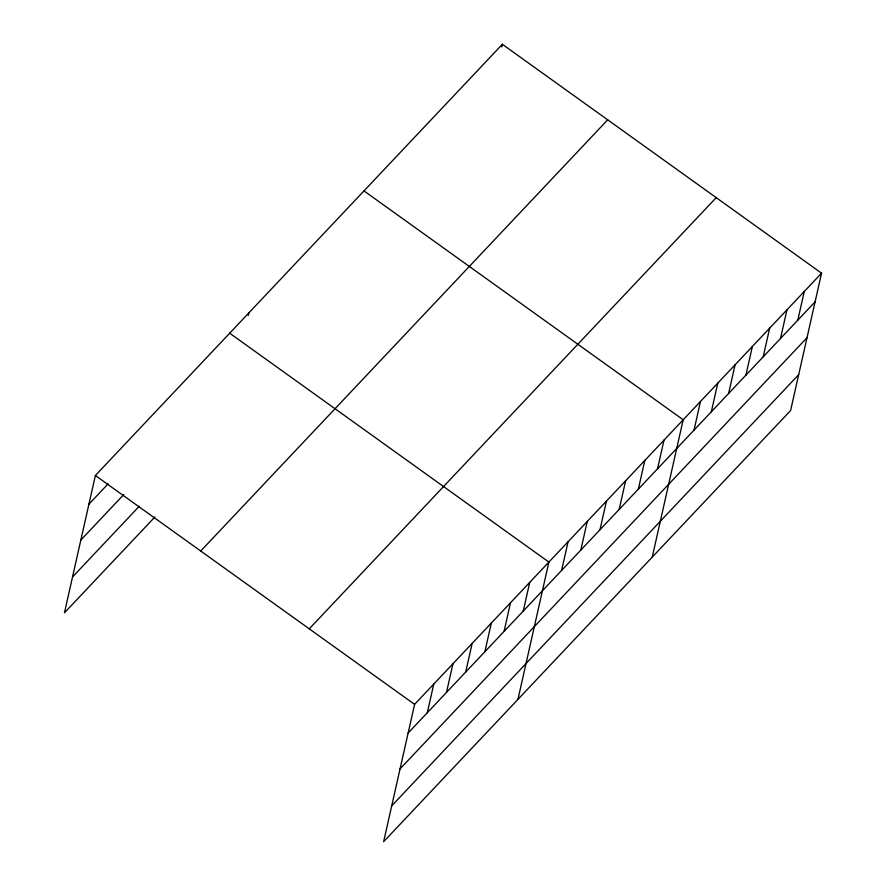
<?xml version="1.0" encoding="UTF-8"?>
<svg xmlns="http://www.w3.org/2000/svg" width="886" height="886" viewBox="0 0 886 886"><rect width="100%" height="100%" fill="white"/><g stroke="black" fill="none" stroke-linecap="round" stroke-linejoin="round"><path stroke-width="1.33" d="M821.555 273.176L414.593 704.37L383.638 841.7L790.611 410.506L821.555 273.176L502.362 44.3L95.389 475.494L64.445 612.824L154.895 516.992M248.29 315.482L248.877 312.869M501.764 46.903L502.362 44.3M427.307 712.732L433.775 684.036M446.5 692.398L452.967 663.714M465.682 672.075L472.149 643.391M484.863 651.742L491.331 623.057M504.056 631.419L510.524 602.735M523.238 611.096L529.706 582.401M517.945 699.408L548.888 562.078L229.695 333.202M561.613 570.44L568.07 541.745M580.795 550.106L587.263 521.422M599.977 529.784L606.445 501.088M619.17 509.45L625.627 480.766M638.352 489.127L644.82 460.432M657.534 468.794L664.002 440.109M652.24 557.117L683.184 419.776L363.991 190.911M694.015 430.142L700.483 401.458M711.314 411.813L717.782 383.129M728.613 393.495L735.07 364.799M745.901 375.166L752.369 346.481M763.2 356.836L769.668 328.152M780.5 338.518L786.967 309.823M797.799 320.189L804.255 291.505M88.932 504.178L108.114 483.856M80.847 540.039L123.785 494.543M72.53 576.974L139.213 506.305M200.734 551.026L607.696 119.831M309.258 628.838L716.22 197.644M408.125 733.054L815.087 301.86M400.051 768.915L807.013 337.71M391.723 805.85L798.685 374.656M95.389 475.494L414.593 704.37"/></g></svg>
